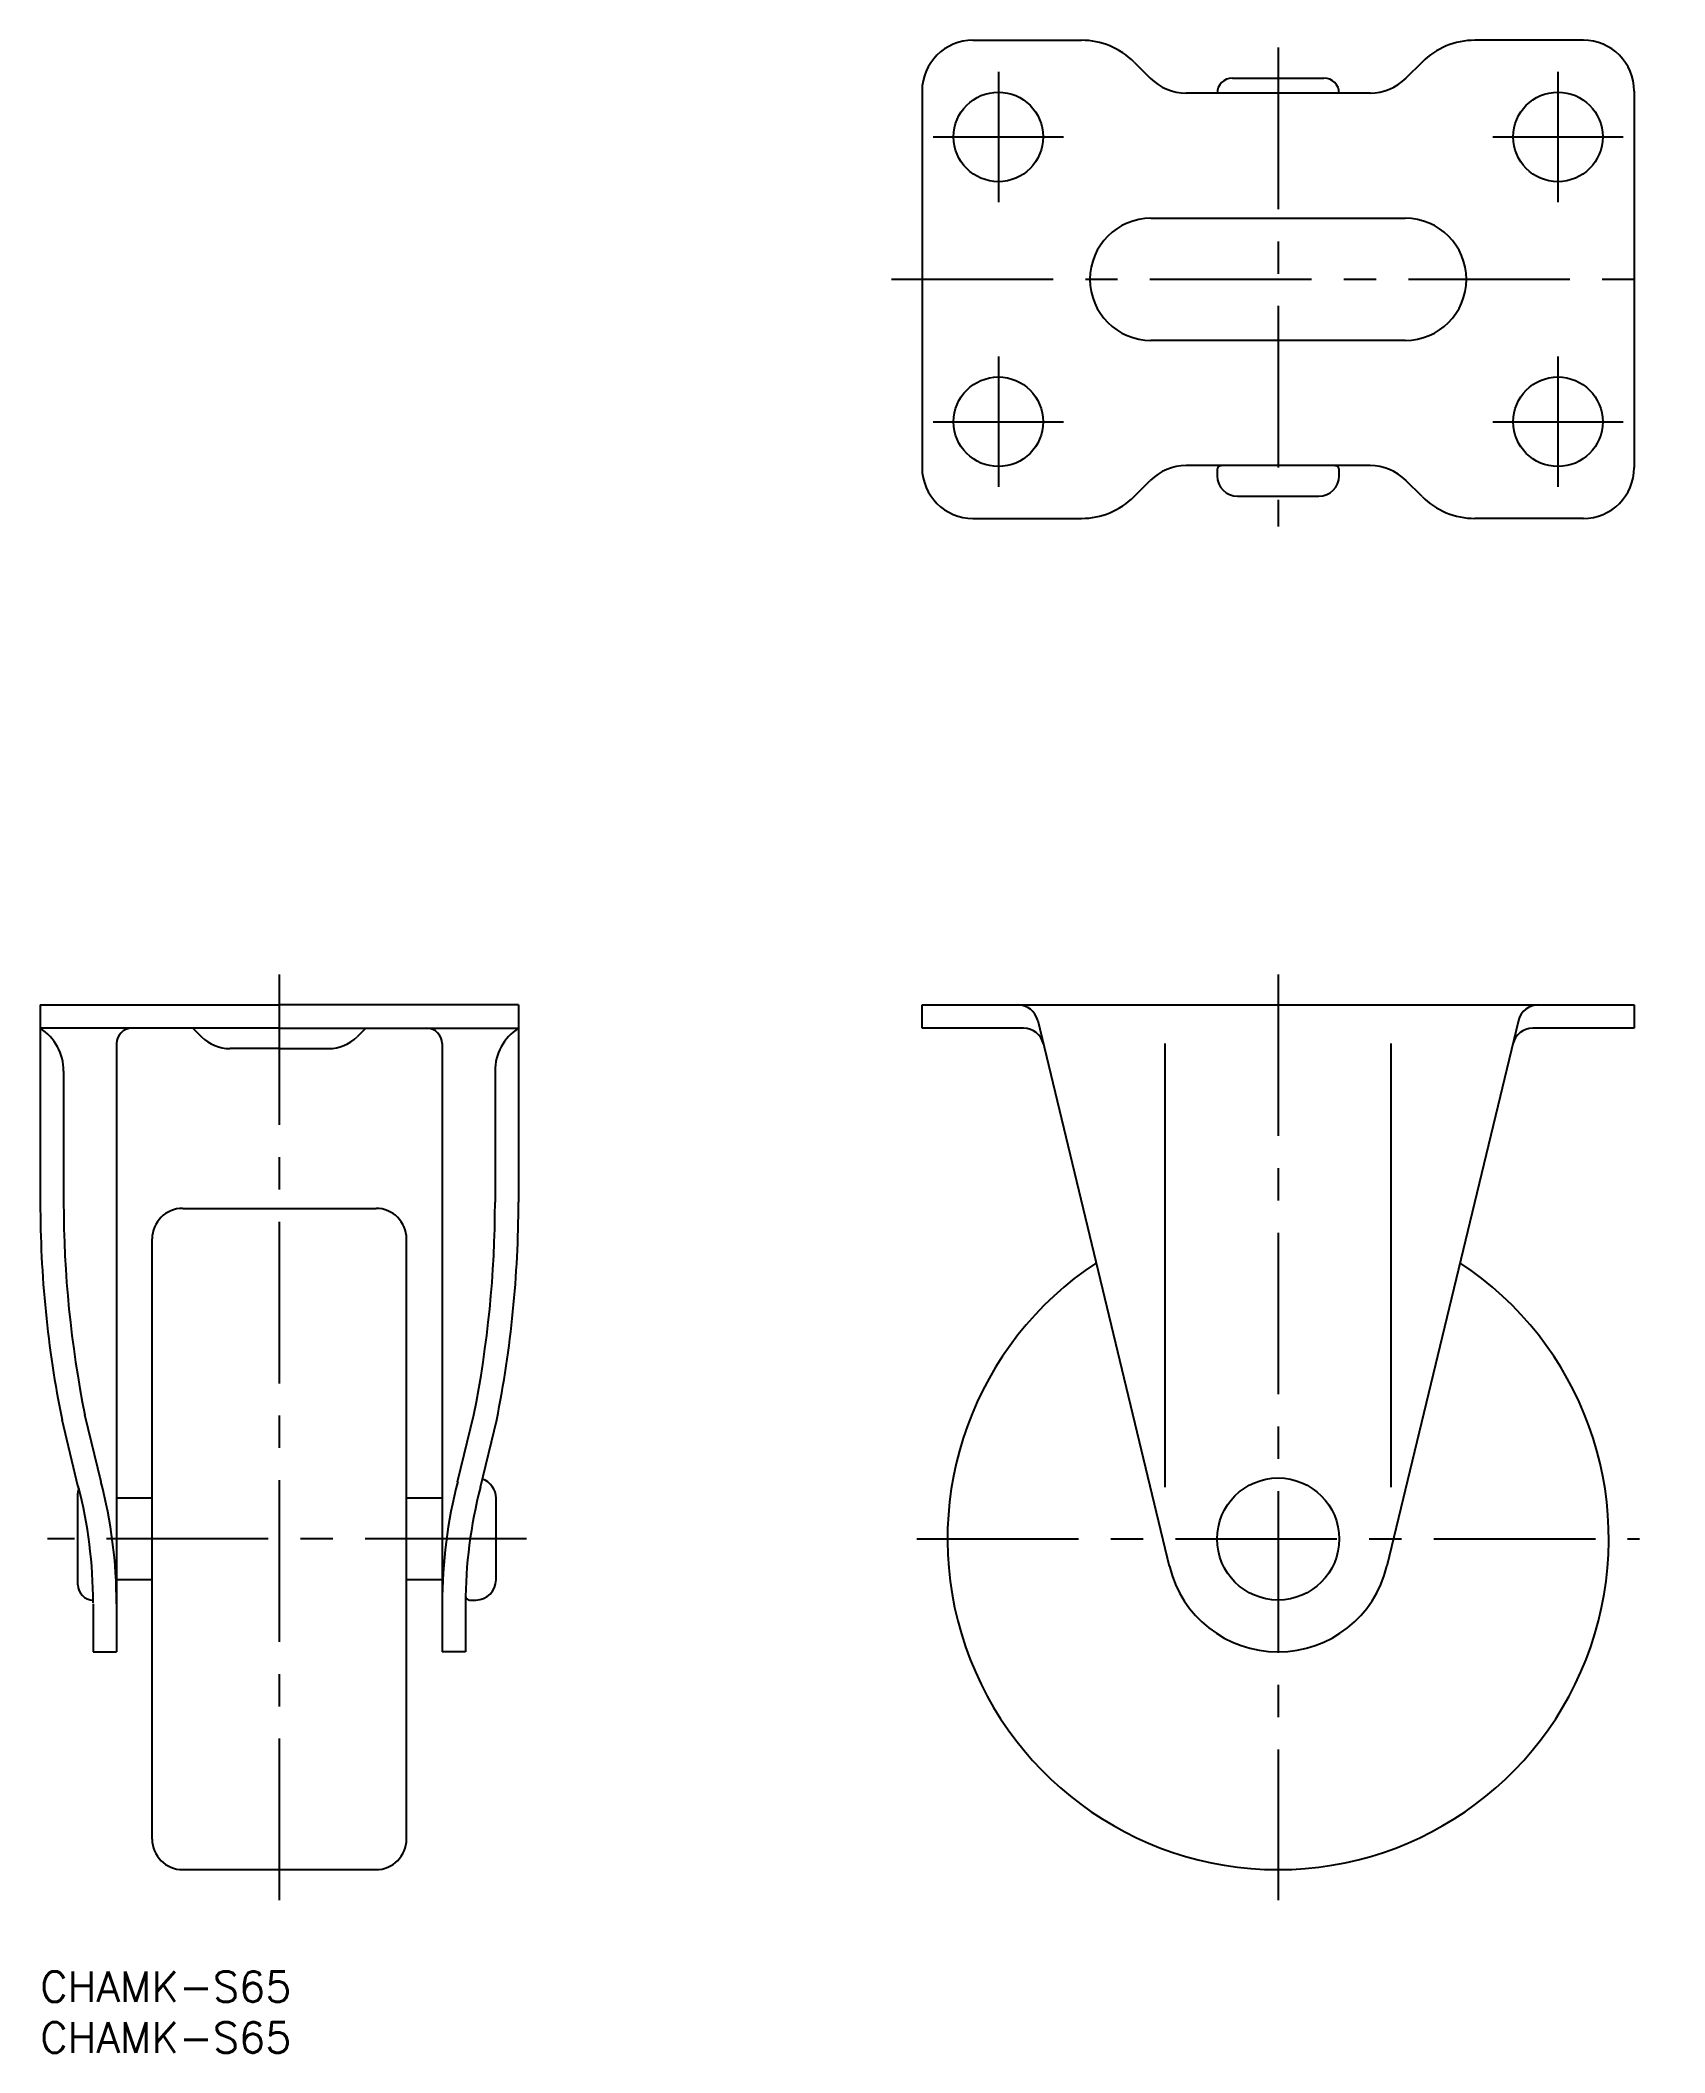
# Model space of a CAD drawing. Extents: x 0 to 160, y -8 to 190.
import ezdxf

# ---------------------------------------------------------------- set-up
doc = ezdxf.new("R2010")
doc.units = 0
doc.header["$LTSCALE"] = 0.5
doc.header["$PDMODE"] = 35
doc.linetypes.add('CENTER', pattern=[50.8, 31.75, -6.35, 6.35, -6.35])
doc.layers.get('DEFPOINTS').update_dxf_attribs({"linetype": 'CONTINUOUS'})
for name, color, linetype in [('MSM_CENTER', 1, 'CENTER'), ('MSM_CONTINUOUS', 7, 'CONTINUOUS'), ('MSM_PART_NUMBER', 7, 'CONTINUOUS')]:
    doc.layers.add(name, color=color, linetype=linetype)
doc.styles.get("Standard").update_dxf_attribs({"font": 'txt.shx', "height": 3, "bigfont": 'bigfont.shx'})

# ---------------------------------------------------------------- blocks, each defined once
blk = doc.blocks.new('*U2')
at = {"layer": 'MSM_PART_NUMBER'}
blk.add_text('CHAMK-S65', height=3, dxfattribs=at).set_placement((0, -3))
blk = doc.blocks.new('*U3')
at = {"layer": 'MSM_PART_NUMBER'}
blk.add_text('CHAMK-S65', height=3, dxfattribs=at).set_placement((0, -8))

msp = doc.modelspace()

# ---------------------------------------------------------------- linework, layer by layer
at = {"layer": 'DEFPOINTS'}
for p in [(104.89, 170.53), (134.23, 146.56), (135.83, 144.96), (156.67, 95)]:
    msp.add_point(p, dxfattribs=at)
at = {"layer": 'MSM_CENTER'}
for p, q in [((121.67, 189.1), (121.67, 142.02)), ((94.17, 186.72), (94.17, 173.92)), ((149.17, 186.72), (149.17, 173.92)), ((87.77, 180.32), (100.57, 180.32)), ((142.77, 180.32), (155.57, 180.32)), ((83.67, 166.32), (159.67, 166.32)), ((94.17, 158.72), (94.17, 145.92)), ((149.17, 158.72), (149.17, 145.92)), ((87.77, 152.32), (100.57, 152.32)), ((142.77, 152.32), (155.57, 152.32)), ((23.5, 7), (23.5, 98)), ((121.67, 98), (121.67, 7)), ((47.8, 42.5), (0.7, 42.5)), ((86.17, 42.5), (157.17, 42.5))]:
    msp.add_line(p, q, dxfattribs=at)
at = {"layer": 'MSM_CONTINUOUS'}
for p, q in [((91.67, 189.82), (102.34, 189.82)), ((151.67, 189.82), (140.99, 189.82)), ((107.51, 187.68), (109.1, 186.09)), ((117.17, 186.1), (126.17, 186.1)), ((135.83, 187.68), (134.23, 186.09)), ((86.67, 184.82), (86.67, 147.82)), ((130.7, 184.62), (112.64, 184.62)), ((156.67, 184.82), (156.67, 147.82)), ((109.17, 172.32), (134.17, 172.32)), ((134.17, 160.32), (109.17, 160.32)), ((107.51, 144.96), (109.1, 146.56)), ((130.7, 148.02), (112.64, 148.02)), ((115.67, 147.6), (115.67, 147)), ((127.67, 147), (127.67, 147.6)), ((135.83, 144.96), (134.23, 146.56)), ((117.67, 145), (125.67, 145)), ((91.67, 142.82), (102.34, 142.82)), ((151.67, 142.82), (140.99, 142.82)), ((0, 95), (23.5, 95)), ((0, 95), (0, 75.61)), ((47, 95), (23.5, 95)), ((47, 95), (47, 75.61)), ((86.67, 95), (156.67, 95)), ((86.67, 92.7), (86.67, 95)), ((156.67, 95), (156.67, 92.7)), ((98.04, 93.47), (110.97, 39.82)), ((145.3, 93.47), (132.36, 39.82)), ((23.5, 92.7), (0, 92.7)), ((7.5, 91.2), (7.5, 31.4)), ((7.5, 91.2), (7.5, 38.9)), ((15, 92.7), (15.86, 91.85)), ((23.5, 92.7), (47, 92.7)), ((32, 92.7), (31.14, 91.85)), ((39.5, 91.2), (39.5, 38.9)), ((39.5, 91.2), (39.5, 31.4)), ((96.65, 92.7), (86.67, 92.7)), ((110.57, 47.58), (110.57, 91.2)), ((132.77, 47.58), (132.77, 91.2)), ((156.67, 92.7), (146.69, 92.7)), ((23.5, 90.7), (18.67, 90.7)), ((23.5, 90.7), (28.33, 90.7)), ((2.3, 88.49), (2.3, 75.61)), ((44.7, 88.49), (44.7, 75.61)), ((14, 75), (33, 75)), ((11, 13), (11, 72)), ((36, 13), (36, 72)), ((3.74, 47.58), (2.14, 54.2)), ((5.98, 48.12), (4.39, 54.7)), ((41.02, 48.12), (42.61, 54.7)), ((43.26, 47.58), (44.86, 54.2)), ((3.7, 38), (3.7, 47)), ((11, 46.5), (7.5, 46.5)), ((39.5, 46.5), (36, 46.5)), ((44.8, 38.5), (44.8, 46.5)), ((11, 38.5), (7.5, 38.5)), ((39.5, 38.5), (36, 38.5)), ((5.2, 36.12), (5.2, 31.4)), ((41.8, 36.12), (41.8, 31.4)), ((42.2, 36.5), (42.8, 36.5)), ((5.2, 31.4), (7.5, 31.4)), ((41.8, 31.4), (39.5, 31.4)), ((14, 10), (33, 10))]:
    msp.add_line(p, q, dxfattribs=at)
for centre, radius in [((94.17, 180.32), 4.4), ((149.17, 180.32), 4.4), ((94.17, 152.32), 4.4), ((149.17, 152.32), 4.4), ((121.67, 42.5), 6)]:
    msp.add_circle(centre, radius, dxfattribs=at)
for centre, radius, start, end in [((91.67, 184.82), 5, 90, 180), ((102.34, 182.52), 7.3, 45, 90), ((140.99, 182.52), 7.3, 90, 135), ((151.67, 184.82), 5, 0, 90), ((112.64, 189.62), 5, 225, 270), ((117.17, 184.6), 1.5, 90, 180), ((126.17, 184.6), 1.5, 0, 90), ((130.7, 189.62), 5, 270, 315), ((109.17, 166.32), 6, 90, 270), ((134.17, 166.32), 6, 270, 90), ((91.67, 147.82), 5, 180, 270), ((112.64, 143.02), 5, 90, 135), ((116.07, 147.6), 0.4, 90, 180), ((117.67, 147), 2, 180, 270), ((125.67, 147), 2, 270, 0), ((127.27, 147.6), 0.4, 0, 90), ((130.7, 143.02), 5, 45, 90), ((151.67, 147.82), 5, 270, 0), ((102.34, 150.12), 7.3, 270, 315), ((140.99, 150.12), 7.3, 225, 270), ((96.09, 93), 2, 13.5582, 90), ((147.24, 93), 2, 90, 166.4418), ((-2.7, 88.49), 5, 0, 57.3164), ((9, 91.2), 1.5, 90, 180), ((18.67, 94.7), 4, 225.4039, 270), ((28.33, 94.7), 4, 270, 314.5961), ((38, 91.2), 1.5, 360, 90), ((49.7, 88.49), 5, 122.6836, 180), ((96.65, 90.7), 2, 13.5582, 90), ((146.69, 90.7), 2, 90, 166.4418), ((108.11, 75.61), 108.11, 180, 191.4193), ((108.11, 75.61), 105.81, 180, 191.396), ((-61.11, 75.61), 105.81, 348.604, 0), ((-61.11, 75.61), 108.11, 348.5807, 0), ((14, 72), 3, 90, 180), ((33, 72), 3, 0, 90), ((121.67, 42.5), 32.5, 123.3414, 56.6586), ((5.2, 47), 1.5, 160.5133, 180), ((-40.53, 36.22), 45.73, 0, 14.5185), ((-40.53, 36.12), 48.03, 0, 14.5185), ((87.53, 36.12), 48.03, 165.4815, 180), ((87.53, 36.12), 45.73, 165.4815, 180), ((42.8, 46.5), 2, 0, 71.5374), ((121.67, 42.4), 11, 193.5582, 346.4418), ((5.2, 38), 1.5, 180, 270), ((42.8, 38.5), 2, 270, 0), ((42.2, 36.9), 0.4, 180, 270), ((14, 13), 3, 180, 270), ((33, 13), 3, 270, 0)]:
    msp.add_arc(centre, radius, start, end, dxfattribs=at)

# ---------------------------------------------------------------- block references
for name in ['*U2', '*U3']:
    msp.add_blockref(name, (0, 0), dxfattribs=at)

doc.saveas('drawing.dxf')
